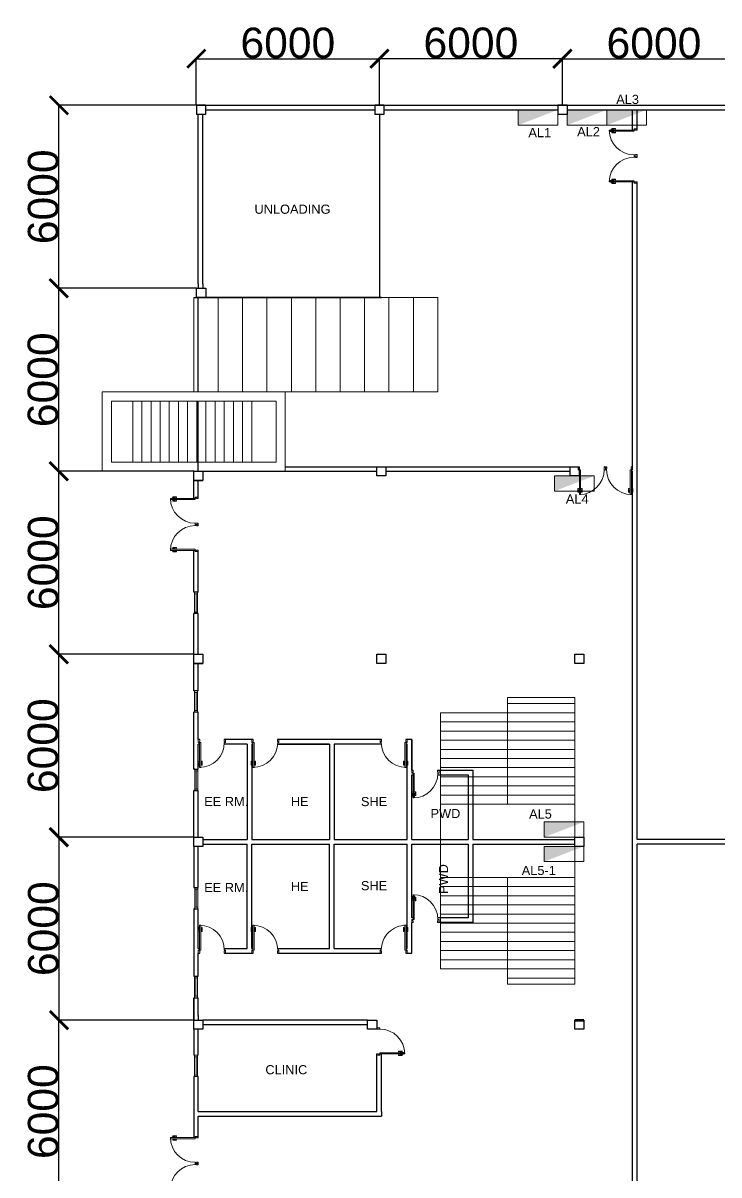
# Model space of a CAD drawing. Header units: millimetres. Extents: x 3339 to 2017737, y 4955 to 2748989.
# Drawn here: x 1099754 to 1122564, y 1548575 to 1586349 of the extents above; entities that cross this region are included whole.
import ezdxf

# ---------------------------------------------------------------- set-up
doc = ezdxf.new("R2010")
doc.units = ezdxf.units.MM
doc.header["$LTSCALE"] = 30
for name, color, linetype, lineweight in [('A-DETL-GENF', 92, 'Continuous', 13), ('A-DOOR', 31, 'Continuous', 13), ('A-GLAZ', 151, 'Continuous', 13), ('LIGHTING LAYOUT', 8, 'Continuous', 30), ('PANNEL', 255, 'Continuous', 5), ('PANNEL H.', 250, 'Continuous', 5), ('POWER_BLOCK', 250, 'Continuous', 53), ('STAIR', 1, 'Continuous', 5), ('T-WAL', 4, 'Continuous', 5), ('TEXT MACHLAYOUT', 255, 'Continuous', 5)]:
    doc.layers.add(name, color=color, linetype=linetype, lineweight=lineweight)
doc.layers.add('MACHINE LAYOUT', color=8, linetype='Continuous')
doc.layers.add('POSTE', color=50, linetype='Continuous')
doc.styles.get("Standard").update_dxf_attribs({"font": 'arial.ttf'})
doc.dimstyles.new('ISO-25', dxfattribs={"dimtxt": 1000, "dimasz": 600, "dimexe": 1.25, "dimexo": 0.625, "dimtad": 1, "dimtxsty": 'Standard', "dimblk": 'ARCHTICK', "dimcen": 2.5, "dimclrd": 4, "dimadec": 0, "dimazin": 0, "dimtfac": 1, "dimtmove": 0, "dimatfit": 3, "dimfxl": 1, "dimarcsym": 0})

# ---------------------------------------------------------------- blocks, each defined once
blk = doc.blocks.new('POSTE')
for p, q in [((300, 300), (0, 300)), ((300, 0), (300, 300)), ((300, 0), (300, 0))]:
    blk.add_line(p, q)
blk.add_lwpolyline([(300, 0), (0, 0), (0, 300)])
blk = doc.blocks.new('Poste 2')
at = {"layer": 'POSTE'}
blk.add_lwpolyline([(-300, 0), (0, 0), (0, -300), (-300, -300)], close=True, dxfattribs=at)
blk = doc.blocks.new('D4')
at = {"layer": 'A-DETL-GENF'}
for p, q in [((-1072, -29), (-1072, -112)), ((-1052, -29), (-1072, -29)), ((-1060, -41), (-1072, -30)), ((-1072, -112), (-1060, -112)), ((-1059, -112), (-1072, -112)), ((-1072, -112), (-1072, -150)), ((-1072, -150), (-1059, -150)), ((-1060, -112), (-1060, -41)), ((-1060, -41), (-1052, -41)), ((-1059, -150), (-1059, -112)), ((-1059, -115), (-1059, -147)), ((-1027, -115), (-1059, -115)), ((-1059, -147), (-1027, -147)), ((-1052, -41), (-1052, -29)), ((-1021, -74), (-1027, -80)), ((-1027, -80), (-1027, -182)), ((-1027, -147), (-1027, -115)), ((-1027, -182), (-1021, -188)), ((-1021, -188), (-1021, -74)), ((-974, -80), (-981, -74)), ((-981, -74), (-981, -188)), ((-981, -188), (-974, -182)), ((-974, -182), (-974, -80)), ((-943, -115), (-974, -115)), ((-974, -115), (-974, -147)), ((-974, -147), (-943, -147)), ((-930, -29), (-949, -29)), ((-949, -29), (-949, -41)), ((-949, -41), (-941, -41)), ((-943, -112), (-943, -150)), ((-930, -112), (-943, -112)), ((-943, -147), (-943, -115)), ((-943, -150), (-930, -150)), ((-941, -41), (-930, -30)), ((-941, -41), (-941, -112)), ((-941, -112), (-930, -112)), ((-930, -112), (-930, -29)), ((-930, -150), (-930, -112))]:
    blk.add_line(p, q, dxfattribs=at)
at = {"layer": 'A-DOOR', "lineweight": 18}
for p, q in [((-1059, 683), (-1024, 683)), ((-1014, 683), (-1059, 683)), ((-1059, 683), (-1059, 583)), ((-1059, 583), (-1024, 583)), ((-1024, 583), (-1024, 626)), ((-1024, 626), (-1014, 626)), ((-981, 583), (-1021, 583)), ((-1021, 583), (-1021, -231)), ((-1014, 626), (-1014, 683)), ((-981, -231), (-981, 583)), ((-169, 683), (-214, 683)), ((-214, 683), (-214, 626)), ((-214, 626), (-204, 626)), ((-204, 683), (-169, 683)), ((-204, 626), (-204, 583)), ((-204, 583), (-169, 583)), ((-169, 583), (-169, 683)), ((-1021, -231), (-981, -231))]:
    blk.add_line(p, q, dxfattribs=at)
at = {"layer": 'A-DOOR'}
blk.add_arc((-1021, 583), 814, 270, 0, dxfattribs=at)
blk = doc.blocks.new('DOOR')
at = {"layer": 'A-DOOR', "xscale": -1}
blk.add_blockref('D4', (-1059, -683), dxfattribs=at)
blk = doc.blocks.new('D2')
at = {"layer": 'T-WAL', "xscale": -1, "rotation": 270}
blk.add_blockref('DOOR', (0, 0), dxfattribs=at)
at = {"layer": 'T-WAL', "rotation": 270}
blk.add_blockref('DOOR', (0, -1780), dxfattribs=at)
blk = doc.blocks.new('SS2')
at = {"layer": 'STAIR'}
for p, q in [((-2600, 0), (-2600, -6000)), ((0, 0), (-2600, 0)), ((0, -6000), (0, 0)), ((-2300, -300), (-2300, -5700)), ((-300, -300), (-2300, -300)), ((-2300, -300), (-2300, -1000)), ((-300, -5700), (-300, -300)), ((-300, -300), (-300, -1000)), ((-2300, -1000), (-2300, -1300)), ((-2300, -1000), (-300, -1000)), ((-300, -1000), (-300, -1300)), ((-2300, -1300), (-2300, -1600)), ((-2300, -1300), (-300, -1300)), ((-300, -1300), (-300, -1600)), ((-2300, -1600), (-2300, -1900)), ((-2300, -1600), (-300, -1600)), ((-300, -1600), (-300, -1900)), ((-2300, -1900), (-2300, -2200)), ((-2300, -1900), (-300, -1900)), ((-2300, -2200), (-2300, -2500)), ((-2300, -2200), (-300, -2200)), ((-300, -1900), (-300, -2200)), ((-300, -2200), (-300, -2500)), ((-2300, -2500), (-2300, -2800)), ((-2300, -2500), (-300, -2500)), ((-300, -2500), (-300, -2800)), ((-2300, -2800), (-2300, -3100)), ((-2300, -2800), (-300, -2800)), ((-300, -2800), (-300, -3100)), ((-2300, -3100), (-2300, -3400)), ((-2300, -3100), (-300, -3100)), ((-300, -3100), (-300, -3400)), ((-2300, -3400), (-2300, -3700)), ((-2300, -3400), (-300, -3400)), ((-2300, -3700), (-2300, -4000)), ((-2300, -3700), (-300, -3700)), ((-300, -3400), (-300, -3700)), ((-300, -3700), (-300, -4000)), ((-2300, -4000), (-2300, -4300)), ((-2300, -4000), (-300, -4000)), ((-300, -4000), (-300, -4300)), ((-2300, -4300), (-2300, -4600)), ((-2300, -4300), (-300, -4300)), ((-300, -4300), (-300, -4600)), ((-2300, -4600), (-2300, -4900)), ((-2300, -4600), (-300, -4600)), ((-2300, -4900), (-2300, -5200)), ((-2300, -4900), (-300, -4900)), ((-300, -4600), (-300, -4900)), ((-300, -4900), (-300, -5200)), ((-2300, -5700), (-2300, -5000)), ((-2300, -5200), (-2300, -5500)), ((-300, -5200), (-300, -5500)), ((-2600, -6000), (0, -6000)), ((-2300, -5700), (-300, -5700))]:
    blk.add_line(p, q, dxfattribs=at)
blk = doc.blocks.new('WW3')
at = {"layer": 'T-WAL'}
blk.add_blockref('SS2', (0, 0), dxfattribs=at)
blk = doc.blocks.new('WE1')
at = {"layer": 'STAIR'}
for p, q in [((-8000, 0), (-8000, -3100)), ((0, 0), (-8000, 0)), ((-8000, 0), (-7200, 0)), ((-7200, 0), (-6400, 0)), ((-7200, 0), (-7200, -3100)), ((-6400, 0), (-5600, 0)), ((-6400, 0), (-6400, -3100)), ((-5600, 0), (-4800, 0)), ((-5600, 0), (-5600, -3100)), ((-4800, 0), (-4000, 0)), ((-4800, 0), (-4800, -3100)), ((-4000, 0), (-3200, 0)), ((-4000, 0), (-4000, -3100)), ((-3200, 0), (-2400, 0)), ((-3200, 0), (-3200, -3100)), ((-2400, 0), (-2400, 0)), ((-2400, 0), (-1600, 0)), ((-2400, -3100), (-2400, 0)), ((-1600, 0), (-800, 0)), ((-1600, 0), (-1600, -3100)), ((-800, 0), (-800, -3100)), ((0, -3100), (0, 0)), ((-8000, -3100), (0, -3100)), ((-8000, -3100), (-7200, -3100)), ((-7200, -3100), (-6400, -3100)), ((-6400, -3100), (-5600, -3100)), ((-5600, -3100), (-4800, -3100)), ((-4800, -3100), (-4000, -3100)), ((-4000, -3100), (-3200, -3100)), ((-3200, -3100), (-2400, -3100)), ((-2400, -3100), (-1600, -3100)), ((-1600, -3100), (-800, -3100))]:
    blk.add_line(p, q, dxfattribs=at)
blk = doc.blocks.new('WEE')
at = {"layer": 'STAIR'}
blk.add_blockref('WE1', (8000, 0), dxfattribs=at)
at = {"layer": 'STAIR', "rotation": 89.99999999999999}
blk.add_blockref('WW3', (-3000, -3100), dxfattribs=at)
blk = doc.blocks.new('W1')
at = {"layer": 'A-GLAZ'}
for p, q in [((100, 650), (0, 650)), ((50, 50), (50, 650)), ((100, 50), (0, 50)), ((100, 0), (0, 0))]:
    blk.add_line(p, q, dxfattribs=at)
blk.add_lwpolyline([(100, 0), (100, 700), (0, 700), (0, 0)], dxfattribs=at)
blk = doc.blocks.new('_ArchTick')
at = {"color": 0, "linetype": 'ByBlock', "const_width": 0.15}
blk.add_lwpolyline([(-0.5, -0.5), (0.5, 0.5)], dxfattribs=at)
blk = doc.blocks.new('*D169')
at = {"layer": 'Defpoints', "color": 0, "transparency": 16777216}
for p in [(1111434, 1585180), (1105434, 1583651), (1111434, 1583651)]:
    blk.add_point(p, dxfattribs=at)
at = {"layer": 'MACHINE LAYOUT', "color": 0, "lineweight": -2, "transparency": 16777216}
for p, q in [((1105434, 1583652), (1105434, 1585182)), ((1111434, 1583652), (1111434, 1585182))]:
    blk.add_line(p, q, dxfattribs=at)
at = {"layer": 'MACHINE LAYOUT', "color": 4, "lineweight": -2, "transparency": 16777216}
blk.add_line((1105434, 1585180), (1111434, 1585180), dxfattribs=at)
at = {"layer": 'MACHINE LAYOUT', "color": 4, "lineweight": -2, "transparency": 16777216, "xscale": 600, "yscale": 600, "zscale": 600, "rotation": 180}
blk.add_blockref('_ArchTick', (1105434, 1585180), dxfattribs=at)
at = {"layer": 'MACHINE LAYOUT', "color": 4, "lineweight": -2, "transparency": 16777216, "xscale": 600, "yscale": 600, "zscale": 600}
blk.add_blockref('_ArchTick', (1111434, 1585180), dxfattribs=at)
at = {"layer": 'MACHINE LAYOUT', "color": 0, "transparency": 16777216, "insert": (1108434, 1585691), "char_height": 1000, "attachment_point": 5}
blk.add_mtext('6000', dxfattribs=at)
blk = doc.blocks.new('*D170')
at = {"layer": 'Defpoints', "color": 0, "transparency": 16777216}
for p in [(1117434, 1585182), (1111434, 1583651), (1117434, 1583651)]:
    blk.add_point(p, dxfattribs=at)
at = {"layer": 'MACHINE LAYOUT', "color": 0, "lineweight": -2, "transparency": 16777216}
for p, q in [((1111434, 1583652), (1111434, 1585183)), ((1117434, 1583652), (1117434, 1585183))]:
    blk.add_line(p, q, dxfattribs=at)
at = {"layer": 'MACHINE LAYOUT', "color": 4, "lineweight": -2, "transparency": 16777216}
blk.add_line((1111434, 1585182), (1117434, 1585182), dxfattribs=at)
at = {"layer": 'MACHINE LAYOUT', "color": 4, "lineweight": -2, "transparency": 16777216, "xscale": 600, "yscale": 600, "zscale": 600, "rotation": 180}
blk.add_blockref('_ArchTick', (1111434, 1585182), dxfattribs=at)
at = {"layer": 'MACHINE LAYOUT', "color": 4, "lineweight": -2, "transparency": 16777216, "xscale": 600, "yscale": 600, "zscale": 600}
blk.add_blockref('_ArchTick', (1117434, 1585182), dxfattribs=at)
at = {"layer": 'MACHINE LAYOUT', "color": 0, "transparency": 16777216, "insert": (1114434, 1585693), "char_height": 1000, "attachment_point": 5}
blk.add_mtext('6000', dxfattribs=at)
blk = doc.blocks.new('*D171')
at = {"layer": 'Defpoints', "color": 0, "transparency": 16777216}
for p in [(1123434, 1585175), (1117434, 1583651), (1123434, 1583651)]:
    blk.add_point(p, dxfattribs=at)
at = {"layer": 'MACHINE LAYOUT', "color": 0, "lineweight": -2, "transparency": 16777216}
for p, q in [((1117434, 1583652), (1117434, 1585176)), ((1123434, 1583652), (1123434, 1585176))]:
    blk.add_line(p, q, dxfattribs=at)
at = {"layer": 'MACHINE LAYOUT', "color": 4, "lineweight": -2, "transparency": 16777216}
blk.add_line((1117434, 1585175), (1123434, 1585175), dxfattribs=at)
at = {"layer": 'MACHINE LAYOUT', "color": 4, "lineweight": -2, "transparency": 16777216, "xscale": 600, "yscale": 600, "zscale": 600, "rotation": 180}
blk.add_blockref('_ArchTick', (1117434, 1585175), dxfattribs=at)
at = {"layer": 'MACHINE LAYOUT', "color": 4, "lineweight": -2, "transparency": 16777216, "xscale": 600, "yscale": 600, "zscale": 600}
blk.add_blockref('_ArchTick', (1123434, 1585175), dxfattribs=at)
at = {"layer": 'MACHINE LAYOUT', "color": 0, "transparency": 16777216, "insert": (1120434, 1585686), "char_height": 1000, "attachment_point": 5}
blk.add_mtext('6000', dxfattribs=at)
blk = doc.blocks.new('*D182')
at = {"layer": 'Defpoints', "color": 0, "transparency": 16777216}
for p in [(1100930, 1553651), (1105349, 1553651), (1105349, 1547651)]:
    blk.add_point(p, dxfattribs=at)
at = {"layer": 'MACHINE LAYOUT', "color": 0, "lineweight": -2, "transparency": 16777216}
for p, q in [((1105348, 1553651), (1100929, 1553651)), ((1105348, 1547651), (1100929, 1547651))]:
    blk.add_line(p, q, dxfattribs=at)
at = {"layer": 'MACHINE LAYOUT', "color": 4, "lineweight": -2, "transparency": 16777216}
blk.add_line((1100930, 1547651), (1100930, 1553651), dxfattribs=at)
at = {"layer": 'MACHINE LAYOUT', "color": 4, "lineweight": -2, "transparency": 16777216, "xscale": 600, "yscale": 600, "zscale": 600}
for p, rotation in [((1100930, 1553651), 90), ((1100930, 1547651), 270)]:
    blk.add_blockref('_ArchTick', p, dxfattribs=dict(at, rotation=rotation))
at = {"layer": 'MACHINE LAYOUT', "color": 0, "transparency": 16777216, "insert": (1100419, 1550651), "char_height": 1000, "attachment_point": 5, "rotation": 90}
blk.add_mtext('6000', dxfattribs=at)
blk = doc.blocks.new('*D183')
at = {"layer": 'Defpoints', "color": 0, "transparency": 16777216}
for p in [(1100937, 1559651), (1105349, 1559651), (1105349, 1553651)]:
    blk.add_point(p, dxfattribs=at)
at = {"layer": 'MACHINE LAYOUT', "color": 0, "lineweight": -2, "transparency": 16777216}
for p, q in [((1105348, 1559651), (1100935, 1559651)), ((1105348, 1553651), (1100935, 1553651))]:
    blk.add_line(p, q, dxfattribs=at)
at = {"layer": 'MACHINE LAYOUT', "color": 4, "lineweight": -2, "transparency": 16777216}
blk.add_line((1100937, 1553651), (1100937, 1559651), dxfattribs=at)
at = {"layer": 'MACHINE LAYOUT', "color": 4, "lineweight": -2, "transparency": 16777216, "xscale": 600, "yscale": 600, "zscale": 600}
for p, rotation in [((1100937, 1559651), 90), ((1100937, 1553651), 270)]:
    blk.add_blockref('_ArchTick', p, dxfattribs=dict(at, rotation=rotation))
at = {"layer": 'MACHINE LAYOUT', "color": 0, "transparency": 16777216, "insert": (1100425, 1556651), "char_height": 1000, "attachment_point": 5, "rotation": 90}
blk.add_mtext('6000', dxfattribs=at)
blk = doc.blocks.new('*D184')
at = {"layer": 'Defpoints', "color": 0, "transparency": 16777216}
for p in [(1100923, 1565651), (1105349, 1565651), (1105349, 1559651)]:
    blk.add_point(p, dxfattribs=at)
at = {"layer": 'MACHINE LAYOUT', "color": 0, "lineweight": -2, "transparency": 16777216}
for p, q in [((1105348, 1565651), (1100922, 1565651)), ((1105348, 1559651), (1100922, 1559651))]:
    blk.add_line(p, q, dxfattribs=at)
at = {"layer": 'MACHINE LAYOUT', "color": 4, "lineweight": -2, "transparency": 16777216}
blk.add_line((1100923, 1559651), (1100923, 1565651), dxfattribs=at)
at = {"layer": 'MACHINE LAYOUT', "color": 4, "lineweight": -2, "transparency": 16777216, "xscale": 600, "yscale": 600, "zscale": 600}
for p, rotation in [((1100923, 1565651), 90), ((1100923, 1559651), 270)]:
    blk.add_blockref('_ArchTick', p, dxfattribs=dict(at, rotation=rotation))
at = {"layer": 'MACHINE LAYOUT', "color": 0, "transparency": 16777216, "insert": (1100412, 1562651), "char_height": 1000, "attachment_point": 5, "rotation": 90}
blk.add_mtext('6000', dxfattribs=at)
blk = doc.blocks.new('*D185')
at = {"layer": 'Defpoints', "color": 0, "transparency": 16777216}
for p in [(1100929, 1571651), (1105349, 1571651), (1105349, 1565651)]:
    blk.add_point(p, dxfattribs=at)
at = {"layer": 'MACHINE LAYOUT', "color": 0, "lineweight": -2, "transparency": 16777216}
for p, q in [((1105348, 1571651), (1100927, 1571651)), ((1105348, 1565651), (1100927, 1565651))]:
    blk.add_line(p, q, dxfattribs=at)
at = {"layer": 'MACHINE LAYOUT', "color": 4, "lineweight": -2, "transparency": 16777216}
blk.add_line((1100929, 1565651), (1100929, 1571651), dxfattribs=at)
at = {"layer": 'MACHINE LAYOUT', "color": 4, "lineweight": -2, "transparency": 16777216, "xscale": 600, "yscale": 600, "zscale": 600}
for p, rotation in [((1100929, 1571651), 90), ((1100929, 1565651), 270)]:
    blk.add_blockref('_ArchTick', p, dxfattribs=dict(at, rotation=rotation))
at = {"layer": 'MACHINE LAYOUT', "color": 0, "transparency": 16777216, "insert": (1100418, 1568651), "char_height": 1000, "attachment_point": 5, "rotation": 90}
blk.add_mtext('6000', dxfattribs=at)
blk = doc.blocks.new('*D186')
at = {"layer": 'Defpoints', "color": 0, "transparency": 16777216}
for p in [(1100922, 1577651), (1105441, 1577651), (1105349, 1571651)]:
    blk.add_point(p, dxfattribs=at)
at = {"layer": 'MACHINE LAYOUT', "color": 0, "lineweight": -2, "transparency": 16777216}
for p, q in [((1105440, 1577651), (1100920, 1577651)), ((1105348, 1571651), (1100920, 1571651))]:
    blk.add_line(p, q, dxfattribs=at)
at = {"layer": 'MACHINE LAYOUT', "color": 4, "lineweight": -2, "transparency": 16777216}
blk.add_line((1100922, 1571651), (1100922, 1577651), dxfattribs=at)
at = {"layer": 'MACHINE LAYOUT', "color": 4, "lineweight": -2, "transparency": 16777216, "xscale": 600, "yscale": 600, "zscale": 600}
for p, rotation in [((1100922, 1577651), 90), ((1100922, 1571651), 270)]:
    blk.add_blockref('_ArchTick', p, dxfattribs=dict(at, rotation=rotation))
at = {"layer": 'MACHINE LAYOUT', "color": 0, "transparency": 16777216, "insert": (1100411, 1574651), "char_height": 1000, "attachment_point": 5, "rotation": 90}
blk.add_mtext('6000', dxfattribs=at)
blk = doc.blocks.new('*D187')
at = {"layer": 'Defpoints', "color": 0, "transparency": 16777216}
for p in [(1100931, 1583651), (1105434, 1583651), (1105441, 1577651)]:
    blk.add_point(p, dxfattribs=at)
at = {"layer": 'MACHINE LAYOUT', "color": 0, "lineweight": -2, "transparency": 16777216}
for p, q in [((1105434, 1583651), (1100929, 1583651)), ((1105440, 1577651), (1100929, 1577651))]:
    blk.add_line(p, q, dxfattribs=at)
at = {"layer": 'MACHINE LAYOUT', "color": 4, "lineweight": -2, "transparency": 16777216}
blk.add_line((1100931, 1577651), (1100931, 1583651), dxfattribs=at)
at = {"layer": 'MACHINE LAYOUT', "color": 4, "lineweight": -2, "transparency": 16777216, "xscale": 600, "yscale": 600, "zscale": 600}
for p, rotation in [((1100931, 1583651), 90), ((1100931, 1577651), 270)]:
    blk.add_blockref('_ArchTick', p, dxfattribs=dict(at, rotation=rotation))
at = {"layer": 'MACHINE LAYOUT', "color": 0, "transparency": 16777216, "insert": (1100419, 1580651), "char_height": 1000, "attachment_point": 5, "rotation": 90}
blk.add_mtext('6000', dxfattribs=at)
blk = doc.blocks.new('P')
at = {"layer": 'PANNEL H.'}
h = blk.add_hatch(color=256, dxfattribs=at)
h.dxf.hatch_style = 1
h.paths.add_polyline_path([(1300, 0), (0, 0), (0, -500)])
at = {"layer": 'PANNEL'}
blk.add_lwpolyline([(0, 0), (1300, 0), (1300, -500), (0, -500)], close=True, dxfattribs=at)
blk = doc.blocks.new('S')
at = {"layer": 'STAIR'}
for p, q in [((0, 0), (-2200, 0)), ((-2200, 0), (-2200, -3500)), ((0, 0), (-1700, 0)), ((0, 0), (-1250, 0)), ((0, -3500), (0, 0)), ((-1700, -200), (-2200, -200)), ((-1250, -200), (-1700, -200)), ((-1250, -200), (0, -200)), ((-2200, -500), (-4400, -500)), ((-4400, -500), (-4400, -3500)), ((-1700, -500), (-3400, -500)), ((-1250, -500), (-2500, -500)), ((-1250, -500), (0, -500)), ((-3400, -800), (-4400, -800)), ((-3400, -1100), (-4400, -1100)), ((-2500, -800), (-3400, -800)), ((-2500, -1100), (-3400, -1100)), ((-1250, -800), (-2500, -800)), ((-1250, -1100), (-2500, -1100)), ((-1250, -800), (0, -800)), ((0, -800), (-1250, -800)), ((-1250, -1100), (0, -1100)), ((0, -1100), (-1250, -1100)), ((-3400, -1400), (-4400, -1400)), ((-2500, -1400), (-3400, -1400)), ((-1250, -1400), (-2500, -1400)), ((-1250, -1400), (0, -1400)), ((0, -1400), (-1250, -1400)), ((-3400, -1700), (-4400, -1700)), ((-2500, -1700), (-3400, -1700)), ((-1250, -1700), (-2500, -1700)), ((-1250, -1700), (0, -1700)), ((0, -1700), (-1250, -1700)), ((-3400, -2000), (-4400, -2000)), ((-3400, -2000), (-2500, -2000)), ((-1250, -2000), (-2500, -2000)), ((-1250, -2000), (0, -2000)), ((0, -2000), (-1250, -2000)), ((-3400, -2300), (-4400, -2300)), ((-3400, -2600), (-4400, -2600)), ((-2500, -2300), (-3400, -2300)), ((-2500, -2600), (-3400, -2600)), ((-1250, -2300), (-2500, -2300)), ((-1250, -2600), (-2500, -2600)), ((-1250, -2300), (0, -2300)), ((0, -2300), (-1250, -2300)), ((-1250, -2600), (0, -2600)), ((0, -2600), (-1250, -2600)), ((-3400, -2900), (-4400, -2900)), ((-2500, -2900), (-3400, -2900)), ((-1250, -2900), (-2500, -2900)), ((-1250, -2900), (0, -2900)), ((0, -2900), (-1250, -2900)), ((-3400, -3200), (-4400, -3200)), ((-2500, -3200), (-3400, -3200)), ((-1250, -3200), (-2500, -3200)), ((-1250, -3200), (0, -3200)), ((-3400, -3500), (-4400, -3500)), ((-2500, -3500), (-3400, -3500)), ((-2500, -3500), (-1250, -3500)), ((-1250, -3500), (0, -3500))]:
    blk.add_line(p, q, dxfattribs=at)

msp = doc.modelspace()

# ---------------------------------------------------------------- linework, layer by layer
at = {"layer": 'MACHINE LAYOUT', "transparency": 33554585}
for p, q in [((1105434.306, 1583651.263), (1111434.306, 1583651.263)), ((1105734.306, 1583651.263), (1111284.306, 1583651.263)), ((1105734.306, 1583651.263), (1111284.306, 1583651.263)), ((1105734.306, 1583651.263), (1111284.306, 1583651.263)), ((1105734.306, 1583501.263), (1111284.306, 1583501.263)), ((1111434.306, 1583651.263), (1117284.306, 1583651.263)), ((1111584.306, 1583501.263), (1117284.306, 1583501.263)), ((1117284.306, 1583651.263), (1117434.306, 1583651.263)), ((1117434.306, 1583651.263), (1123284.306, 1583651.263)), ((1117584.306, 1583501.263), (1123284.306, 1583501.263)), ((1119733.757, 1583051.263), (1119733.757, 1583501.263)), ((1119883.757, 1583051.263), (1119883.757, 1583501.263)), ((1105499.236, 1577801.263), (1105499.236, 1583351.263)), ((1105649.236, 1577801.263), (1105649.236, 1583351.263)), ((1119733.757, 1582840.56), (1119733.757, 1583051.263)), ((1119883.757, 1582833.56), (1119883.757, 1583051.263)), ((1119733.757, 1571801.263), (1119733.757, 1581136.56)), ((1119883.757, 1559576.263), (1119883.757, 1581143.56)), ((1105499.236, 1577801.263), (1105499.236, 1577651.263)), ((1105649.236, 1577801.263), (1105649.236, 1577651.263)), ((1105348.919, 1577351.263), (1105648.919, 1577351.263)), ((1105498.919, 1577201.263), (1105498.919, 1577351.263)), ((1105498.919, 1574251.263), (1105498.919, 1577201.263)), ((1105498.919, 1574251.263), (1105498.919, 1577201.263)), ((1105648.919, 1577351.263), (1111498.919, 1577351.263)), ((1105498.919, 1571651.263), (1105498.919, 1573951.263)), ((1108348.919, 1571801.263), (1111348.919, 1571801.263)), ((1111648.919, 1571801.263), (1117997.182, 1571801.263)), ((1118797.182, 1571801.263), (1118887.182, 1571801.263)), ((1119687.182, 1571801.263), (1119733.757, 1571801.263)), ((1105348.919, 1570721.106), (1105348.919, 1571651.263)), ((1105498.919, 1571651.263), (1111348.919, 1571651.263)), ((1105648.919, 1571651.263), (1105648.919, 1571351.263)), ((1111648.919, 1571651.263), (1117687.182, 1571651.263)), ((1117987.182, 1571651.263), (1117990.182, 1571651.263)), ((1119694.182, 1571651.263), (1119733.757, 1571651.263)), ((1119733.757, 1547576.263), (1119733.757, 1571651.263)), ((1105348.919, 1571351.263), (1105648.919, 1571351.263)), ((1105498.919, 1570754.106), (1105498.919, 1571351.263)), ((1105498.919, 1569864.106), (1105498.919, 1569954.106)), ((1105348.919, 1567684.763), (1105348.919, 1569057.106)), ((1105498.919, 1567684.763), (1105498.919, 1569064.106)), ((1105498.919, 1567684.763), (1105348.919, 1567684.763)), ((1105348.919, 1564451.263), (1105348.919, 1566984.763)), ((1105498.919, 1566984.763), (1105348.919, 1566984.763)), ((1105498.919, 1565651.263), (1105498.919, 1566984.763)), ((1105498.919, 1565651.263), (1105498.919, 1566984.763)), ((1105348.919, 1565351.263), (1105648.919, 1565351.263)), ((1105498.919, 1564451.263), (1105498.919, 1565351.263)), ((1105498.919, 1564451.263), (1105348.919, 1564451.263)), ((1105348.919, 1561881.263), (1105348.919, 1563751.263)), ((1105498.919, 1563751.263), (1105348.919, 1563751.263)), ((1105498.919, 1562851.263), (1105498.919, 1563751.263)), ((1105498.919, 1562851.263), (1105498.919, 1563751.263)), ((1105543.919, 1562851.263), (1105498.919, 1562851.263)), ((1107293.919, 1562851.263), (1106343.919, 1562851.263)), ((1111503.919, 1562851.263), (1108093.919, 1562851.263)), ((1112498.919, 1562851.263), (1112303.919, 1562851.263)), ((1112498.919, 1561851.263), (1112498.919, 1562851.263)), ((1112498.919, 1562851.263), (1112498.919, 1561851.263)), ((1105498.919, 1561881.263), (1105498.919, 1562701.263)), ((1105536.919, 1562701.263), (1105498.919, 1562701.263)), ((1107098.919, 1562701.263), (1106349.382, 1562701.263)), ((1107098.919, 1562701.263), (1107098.919, 1559576.263)), ((1107286.919, 1562701.263), (1107248.919, 1562701.263)), ((1107248.919, 1562701.263), (1107248.919, 1559576.263)), ((1107248.919, 1562701.263), (1107286.919, 1562701.263)), ((1109798.919, 1562701.263), (1108099.382, 1562701.263)), ((1108099.382, 1562701.263), (1109798.919, 1562701.263)), ((1109798.919, 1562701.263), (1109798.919, 1559576.263)), ((1111498.457, 1562701.263), (1109948.919, 1562701.263)), ((1109948.919, 1562701.263), (1109948.919, 1559576.263)), ((1112348.919, 1562701.263), (1112310.919, 1562701.263)), ((1112348.919, 1559576.263), (1112348.919, 1562701.263)), ((1112498.919, 1561851.263), (1112543.919, 1561851.263)), ((1112498.919, 1559571.263), (1112498.919, 1561701.263)), ((1112498.919, 1561701.263), (1112536.919, 1561701.263)), ((1113343.919, 1561851.263), (1114498.919, 1561851.263)), ((1113349.382, 1561701.263), (1114348.919, 1561701.263)), ((1114348.919, 1561701.263), (1114348.919, 1559571.263)), ((1114498.919, 1561851.263), (1114498.919, 1559571.263)), ((1105348.919, 1559651.263), (1105348.919, 1561181.263)), ((1105498.919, 1559651.263), (1105498.919, 1561181.263)), ((1105348.919, 1559651.263), (1105648.919, 1559651.263)), ((1105348.919, 1559351.263), (1105348.919, 1558001.263)), ((1105498.919, 1558001.263), (1105498.919, 1559351.263)), ((1105648.919, 1559651.263), (1105648.919, 1559351.263)), ((1105648.919, 1559576.263), (1107098.919, 1559576.263)), ((1105648.919, 1559426.263), (1107098.919, 1559426.263)), ((1107098.919, 1556001.263), (1107098.919, 1559426.263)), ((1107248.919, 1559576.263), (1109798.919, 1559576.263)), ((1107248.919, 1559426.263), (1109798.919, 1559426.263)), ((1107248.919, 1556001.263), (1107248.919, 1559426.263)), ((1109798.919, 1556001.263), (1109798.919, 1559426.263)), ((1109948.919, 1559576.263), (1112348.919, 1559576.263)), ((1109948.919, 1559426.263), (1112348.919, 1559426.263)), ((1109948.919, 1556001.263), (1109948.919, 1559426.263)), ((1112348.919, 1556001.263), (1112348.919, 1559426.263)), ((1112498.919, 1559571.263), (1114348.919, 1559571.263)), ((1112498.919, 1557001.263), (1112498.919, 1559421.263)), ((1112498.919, 1559421.263), (1114348.919, 1559421.263)), ((1114348.919, 1559421.263), (1114348.919, 1557001.263)), ((1114498.919, 1559421.263), (1114498.919, 1556851.263)), ((1123348.919, 1559576.263), (1119883.757, 1559576.263)), ((1119883.757, 1547501.263), (1119883.757, 1559426.263)), ((1123348.919, 1559426.263), (1119883.757, 1559426.263)), ((1105348.919, 1557301.263), (1105348.919, 1555088.763)), ((1105498.919, 1556001.263), (1105498.919, 1557301.263)), ((1112536.919, 1557001.263), (1112498.919, 1557001.263)), ((1112498.919, 1555851.263), (1112498.919, 1556851.263)), ((1112543.919, 1556851.263), (1112498.919, 1556851.263)), ((1114498.919, 1556851.263), (1113343.919, 1556851.263)), ((1114348.919, 1557001.263), (1113349.382, 1557001.263)), ((1105498.919, 1556001.263), (1105498.919, 1556301.263)), ((1105498.919, 1556001.263), (1105536.919, 1556001.263)), ((1106349.382, 1556001.263), (1107098.919, 1556001.263)), ((1107248.919, 1556001.263), (1107286.919, 1556001.263)), ((1108099.382, 1556001.263), (1109798.919, 1556001.263)), ((1109948.919, 1556001.263), (1111498.457, 1556001.263)), ((1112310.919, 1556001.263), (1112348.919, 1556001.263)), ((1105498.919, 1555088.763), (1105498.919, 1555851.263)), ((1105498.919, 1555088.763), (1105498.919, 1555851.263)), ((1105498.919, 1555851.263), (1105543.919, 1555851.263)), ((1105498.919, 1555851.263), (1105543.919, 1555851.263)), ((1106343.919, 1555851.263), (1107293.919, 1555851.263)), ((1106343.919, 1555851.263), (1107098.919, 1555851.263)), ((1107098.919, 1555851.263), (1107293.919, 1555851.263)), ((1108093.919, 1555851.263), (1111503.919, 1555851.263)), ((1108093.919, 1555851.263), (1109798.919, 1555851.263)), ((1112303.919, 1555851.263), (1112498.919, 1555851.263)), ((1105348.919, 1555088.763), (1105498.919, 1555088.763)), ((1105348.919, 1554388.763), (1105348.919, 1553651.263)), ((1105348.919, 1553651.263), (1105348.919, 1554388.763)), ((1105348.919, 1554388.763), (1105498.919, 1554388.763)), ((1105498.919, 1553801.263), (1105498.919, 1554388.763)), ((1105498.919, 1553801.263), (1105498.919, 1554388.763)), ((1111048.919, 1553651.263), (1105648.919, 1553651.263)), ((1111348.919, 1553617.095), (1111348.919, 1553651.263)), ((1105348.919, 1553351.263), (1105348.919, 1552501.263)), ((1105498.919, 1552501.263), (1105498.919, 1553351.263)), ((1111048.919, 1553501.263), (1105648.919, 1553501.263)), ((1111348.919, 1550651.263), (1111348.919, 1552551.263)), ((1111498.919, 1550651.263), (1111498.919, 1552544.263)), ((1105374.986, 1552501.263), (1105348.919, 1552501.263)), ((1105498.919, 1552501.263), (1105474.986, 1552501.263)), ((1105348.919, 1551801.263), (1105348.919, 1550651.263)), ((1105374.986, 1551801.263), (1105348.919, 1551801.263)), ((1105498.919, 1551801.263), (1105474.986, 1551801.263)), ((1105498.919, 1550651.263), (1105498.919, 1551801.263)), ((1105498.919, 1550651.263), (1105498.919, 1551801.263)), ((1105348.919, 1550651.263), (1105348.919, 1549803.531)), ((1105498.919, 1550651.263), (1111348.919, 1550651.263)), ((1111498.919, 1550651.263), (1111498.919, 1550501.263)), ((1105498.919, 1549796.531), (1105498.919, 1550501.263)), ((1105498.919, 1550501.263), (1111348.919, 1550501.263)), ((1111348.919, 1550501.263), (1111498.919, 1550501.263)), ((1105498.919, 1548906.531), (1105498.919, 1548996.531))]:
    msp.add_line(p, q, dxfattribs=at)
at = {"layer": 'MACHINE LAYOUT'}
for p, q in [((1111434.306, 1583351.263), (1111434.306, 1577351.263)), ((1111498.919, 1577351.263), (1105740.725, 1577351.263)), ((1105380.629, 1561881.263), (1105348.919, 1561881.263)), ((1105348.919, 1561881.263), (1105498.919, 1561881.263)), ((1105380.629, 1561181.263), (1105348.919, 1561181.263)), ((1105348.919, 1561181.263), (1105498.919, 1561181.263)), ((1114498.919, 1559571.263), (1116986.556, 1559571.263)), ((1114498.919, 1559421.263), (1116986.556, 1559421.263)), ((1116986.556, 1559571.263), (1117837.182, 1559571.263)), ((1116986.556, 1559421.263), (1117837.182, 1559421.263)), ((1105380.629, 1558001.263), (1105348.919, 1558001.263)), ((1105348.919, 1558001.263), (1105498.919, 1558001.263)), ((1105380.629, 1557301.263), (1105348.919, 1557301.263)), ((1105348.919, 1557301.263), (1105498.919, 1557301.263)), ((1105498.919, 1553801.263), (1105498.919, 1553651.263)), ((1111348.919, 1553651.263), (1111348.919, 1553546.263))]:
    msp.add_line(p, q, dxfattribs=at)
at = {"layer": 'POWER_BLOCK'}
msp.add_line((1117837.182, 1553651.263), (1118137.182, 1553651.263), dxfattribs=at)
at = {"layer": 'STAIR'}
for p, q in [((1113437.182, 1560731.522), (1113437.182, 1558331.522)), ((1117837.182, 1560731.522), (1117837.182, 1558331.522))]:
    msp.add_line(p, q, dxfattribs=at)

# ---------------------------------------------------------------- block references
at = {"layer": 'LIGHTING LAYOUT', "transparency": 33554585, "rotation": 180}
for p in [(1105476.963, 1567684.763), (1105476.017, 1564451.263), (1105480.629, 1561881.263), (1105480.629, 1558001.263)]:
    msp.add_blockref('W1', p, dxfattribs=at)
at = {"layer": 'MACHINE LAYOUT', "transparency": 33554585}
for name, p in [('D2', (1119883.757, 1582878.56)), ('Poste 2', (1105740.725, 1577651.263)), ('WEE', (1105348.919, 1577351.263)), ('Poste 2', (1111648.919, 1571801.263)), ('Poste 2', (1117987.182, 1571801.263)), ('Poste 2', (1105648.919, 1571651.263)), ('Poste 2', (1105648.919, 1571651.263)), ('D2', (1105498.919, 1570799.106)), ('Poste 2', (1105648.919, 1565651.263)), ('Poste 2', (1111648.919, 1565651.263)), ('Poste 2', (1118137.182, 1565651.263)), ('DOOR', (1112348.919, 1562851.263)), ('Poste 2', (1105648.919, 1559651.263)), ('Poste 2', (1118137.182, 1559651.263)), ('Poste 2', (1105648.919, 1553651.263)), ('Poste 2', (1111348.919, 1553651.263)), ('Poste 2', (1118137.182, 1553651.263)), ('D2', (1105498.919, 1549841.531))]:
    msp.add_blockref(name, p, dxfattribs=at)
for name, p, rotation in [('D2', (1117952.182, 1571801.263), 90), ('W1', (1105476.963, 1567684.763), 180), ('W1', (1105476.017, 1564451.263), 180), ('DOOR', (1112498.919, 1556851.263), 180), ('DOOR', (1105498.919, 1555851.263), 180), ('DOOR', (1107248.919, 1555851.263), 180), ('W1', (1105472.555, 1555088.763), 180), ('W1', (1105474.986, 1552501.263), 180)]:
    msp.add_blockref(name, p, dxfattribs=dict(at, rotation=rotation))
at = {"layer": 'MACHINE LAYOUT', "transparency": 33554585, "xscale": -1}
for p in [(1105498.919, 1562851.263), (1107248.919, 1562851.263), (1112498.919, 1561851.263)]:
    msp.add_blockref('DOOR', p, dxfattribs=at)
for p, rotation in [((1112348.919, 1555851.263), 180), ((1111348.919, 1552506.263), 90)]:
    msp.add_blockref('DOOR', p, dxfattribs=dict(at, rotation=rotation))
at = {"layer": 'PANNEL H.'}
for p in [(1115983.191, 1583501.263), (1117584.306, 1583501.263), (1118884.306, 1583501.263), (1117176.902, 1571501.263), (1116837.182, 1560151.263), (1116837.182, 1559351.263)]:
    msp.add_blockref('P', p, dxfattribs=at)
at = {"layer": 'POSTE', "transparency": 33554585, "xscale": -1, "rotation": 180}
for p in [(1105434.306, 1583651.263), (1111284.306, 1583651.263), (1117284.306, 1583651.263)]:
    msp.add_blockref('POSTE', p, dxfattribs=at)
at = {"layer": 'STAIR'}
msp.add_blockref('S', (1117837.182, 1564231.522), dxfattribs=at)
at = {"layer": 'STAIR', "xscale": -1, "rotation": 180}
msp.add_blockref('S', (1117837.182, 1554831.522), dxfattribs=at)

# ---------------------------------------------------------------- texts
at = {"layer": 'TEXT MACHLAYOUT', "char_height": 300, "attachment_point": 1}
for s, width, insert in [('AL3', 974.72216, (1119196.89, 1583994.844)), ('AL1', 974.72216, (1116318.383, 1582906.107)), ('AL2', 974.72216, (1117916.515, 1582937.709)), ('UNLOADING', 3881.77139, (1107340.428, 1580394.557)), ('AL4', 974.72216, (1117545.822, 1570891.739)), ('EE RM.', 2305.01212, (1105691.82, 1560969.281)), ('HE', 2305.01212, (1108532.477, 1560969.281)), ('SHE', 2305.01212, (1110829.171, 1560969.281)), ('PWD', 2305.01212, (1113110.758, 1560576.95)), ('AL5', 974.72216, (1116341.436, 1560562.987)), ('AL5-1', 974.72216, (1116099.493, 1558711.184)), ('HE', 2305.01212, (1108532.477, 1558185.737)), ('SHE', 2305.01212, (1110829.171, 1558213.219)), ('EE RM.', 2305.01212, (1105691.82, 1558149.253)), ('CLINIC', 2305.01212, (1107698.093, 1552176.1))]:
    msp.add_mtext_dynamic_manual_height_columns(s, width=width, gutter_width=1500, heights=[0], dxfattribs=dict(at, insert=insert))
at = {"layer": 'TEXT MACHLAYOUT', "insert": (1113383.57, 1557789.584), "char_height": 300, "attachment_point": 1, "rotation": 90}
msp.add_mtext_dynamic_manual_height_columns('PWD', width=2305.01212, gutter_width=1500, heights=[0], dxfattribs=at)

# ---------------------------------------------------------------- dimensions: what is measured, and where the dimension line sits
at = {"layer": 'MACHINE LAYOUT', "transparency": 33554585}
for base, p1, p2, picture, middle in [((1111434.306, 1585180.295), (1105434.306, 1583651.263), (1111434.306, 1583651.263), '*D169', (1108434.306, 1585691.493)), ((1117434.306, 1585181.616), (1111434.306, 1583651.263), (1117434.306, 1583651.263), '*D170', (1114434.306, 1585692.813)), ((1123434.306, 1585174.606), (1117434.306, 1583651.263), (1123434.306, 1583651.263), '*D171', (1120434.306, 1585685.804))]:
    dim = msp.add_linear_dim(base=base, p1=p1, p2=p2, dimstyle='ISO-25', dxfattribs=at)
    dim.commit()
    dim.dimension.update_dxf_attribs({"geometry": picture, "text_midpoint": middle})
for base, p1, p2, picture, middle in [((1100930.629, 1583651.263), (1105440.725, 1577651.263), (1105434.306, 1583651.263), '*D187', (1100419.431, 1580651.263)), ((1100921.745, 1577651.263), (1105348.919, 1571651.263), (1105440.725, 1577651.263), '*D186', (1100410.547, 1574651.263)), ((1100928.727, 1571651.263), (1105348.919, 1565651.263), (1105348.919, 1571651.263), '*D185', (1100417.529, 1568651.263)), ((1100923.103, 1565651.263), (1105348.919, 1559651.263), (1105348.919, 1565651.263), '*D184', (1100411.905, 1562651.263)), ((1100936.605, 1559651.263), (1105348.919, 1553651.263), (1105348.919, 1559651.263), '*D183', (1100425.407, 1556651.263)), ((1100930.15, 1553651.263), (1105348.919, 1547651.263), (1105348.919, 1553651.263), '*D182', (1100418.952, 1550651.263))]:
    dim = msp.add_linear_dim(base=base, p1=p1, p2=p2, angle=90, dimstyle='ISO-25', dxfattribs=at)
    dim.commit()
    dim.dimension.update_dxf_attribs({"geometry": picture, "text_midpoint": middle})

doc.saveas('drawing.dxf')
